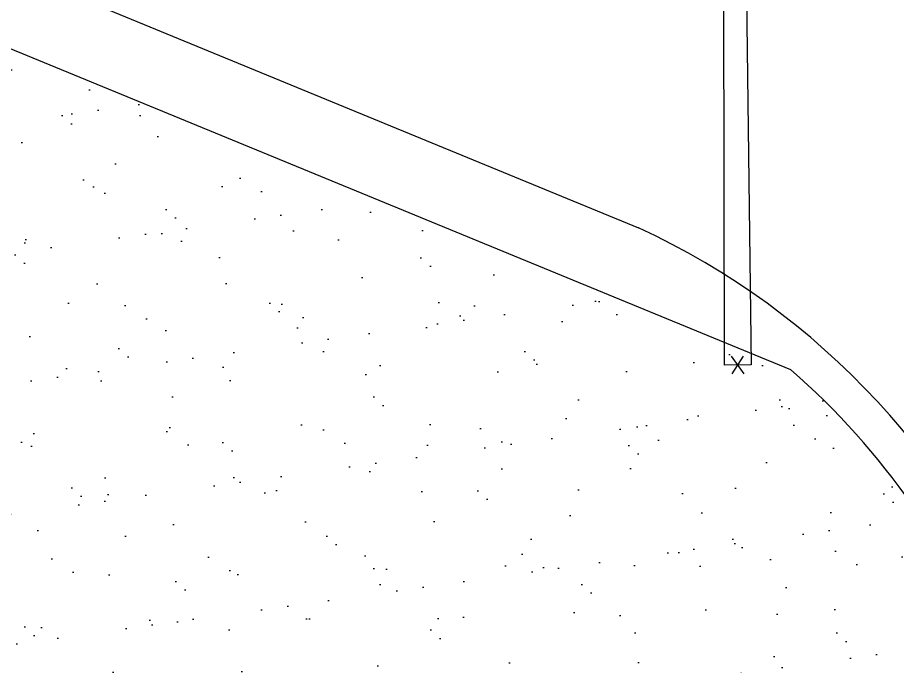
# Model space of a CAD drawing. Header units: metres. Extents: x 324293 to 653279, y 3585589 to 7191434.
# Drawn here: x 334551.59 to 334569.06, y 3600496.52 to 3600509.39 of the extents above; entities that cross this region are included whole.
import ezdxf

# ---------------------------------------------------------------- set-up
doc = ezdxf.new("R2010")
doc.units = ezdxf.units.M
for name, color, linetype in [('asfalt tarahi', 1, 'Continuous'), ('cahman', 80, 'Continuous'), ('shouldr', 6, 'Continuous'), ('Tir bargh', 10, 'Continuous')]:
    doc.layers.add(name, color=color, linetype=linetype)

# ---------------------------------------------------------------- blocks, each defined once
blk = doc.blocks.new('E')
at = {"layer": 'Tir bargh'}
for p, q in [((-0.0752, 4.497), (-0.0994, 0.0003)), ((0.0787, 4.2834), (0.0994, -0.0003)), ((0.0454, -0.0651), (-0.0454, 0.0651)), ((-0.0422, -0.0651), (0.0422, 0.0651)), ((0.0994, -0.0003), (-0.0994, 0.0003))]:
    blk.add_line(p, q, dxfattribs=at)
blk = doc.blocks.new('A$C75730A7A')
at = {"layer": 'Tir bargh'}
blk.add_blockref('E', (1.1607, 0.067), dxfattribs=at)

msp = doc.modelspace()

# ---------------------------------------------------------------- hatches: boundary and pattern name
at = {"layer": 'cahman'}
h = msp.add_hatch(dxfattribs=at)
h.set_pattern_fill('AR-SAND', color=256, angle=0.44987, style=0)
h.set_pattern_definition([(37.949870306, (28282.7474, -2517.6114), (-0.0781201379, 1.9262697745), [0, -1.52, 0, -1.7, 0, -1.625]), (7.94987031, (28282.7474, -2517.6114), (1.7475636851, 2.8359547187), [0, -0.82, 0, -1.37, 0, -0.525]), (327.949870306, (28281.5175, -2517.6211), (3.1140014368, 0.0301099917), [0, -0.5, 0, -1.8, 0, -2.35]), (317.94987031, (28281.5175, -2517.621), (2.9991427517, 0.901251527), [0, -0.25, 0, -1.18, 0, -1.35])])
edge = h.paths.add_edge_path()
edge.add_arc((334577.86514, 3600477.82431), 5.90511, 241.246107, 352.235974)
edge.add_arc((334573.11315, 3600476.867), 10.6, 0.714798, 48.75251)
edge.add_arc((334591.28317, 3600504.00659), 21.59995, 200.290079, 223.741452)
edge.add_arc((334626.28674, 3600537.50521), 70.05, 223.7414517, 228.7525105)
edge.add_arc((334557.50045, 3600491.49989), 14.42351, 20.352448, 49.097561)
edge.add_line((334566.94458, 3600502.40155), (334550.24911, 3600509.26559))
edge.add_line((334550.24911, 3600509.26559), (334540.68073, 3600493.52743))
edge.add_line((334540.68073, 3600493.52743), (334575.0245, 3600472.64733))

# ---------------------------------------------------------------- linework, layer by layer
at = {"layer": 'asfalt tarahi', "color": 1}
msp.add_line((334529.25405, 3600519.48102, 1313.25213), (334563.91735, 3600505.22239, 1313.25213), dxfattribs=at)
msp.add_arc((334557.61085, 3600491.55745, 1313.25213), 15.05, 20.290079, 65.226232, dxfattribs=at)
at = {"layer": 'shouldr'}
msp.add_line((334566.94458, 3600502.40155, 1313.25213), (334528.89579, 3600518.04462, 1313.25213), dxfattribs=at)
msp.add_arc((334557.50045, 3600491.49989, 1313.25213), 14.42351, 20.352448, 49.097561, dxfattribs=at)

# ---------------------------------------------------------------- block references
at = {"color": 84, "xscale": 2.689527432725299, "yscale": 2.689527432725299, "zscale": 2.689527432725299, "rotation": 0.4498703063302869}
msp.add_blockref('A$C75730A7A', (334562.76893, 3600502.29559, 1313.25213), dxfattribs=at)

doc.saveas('drawing.dxf')
